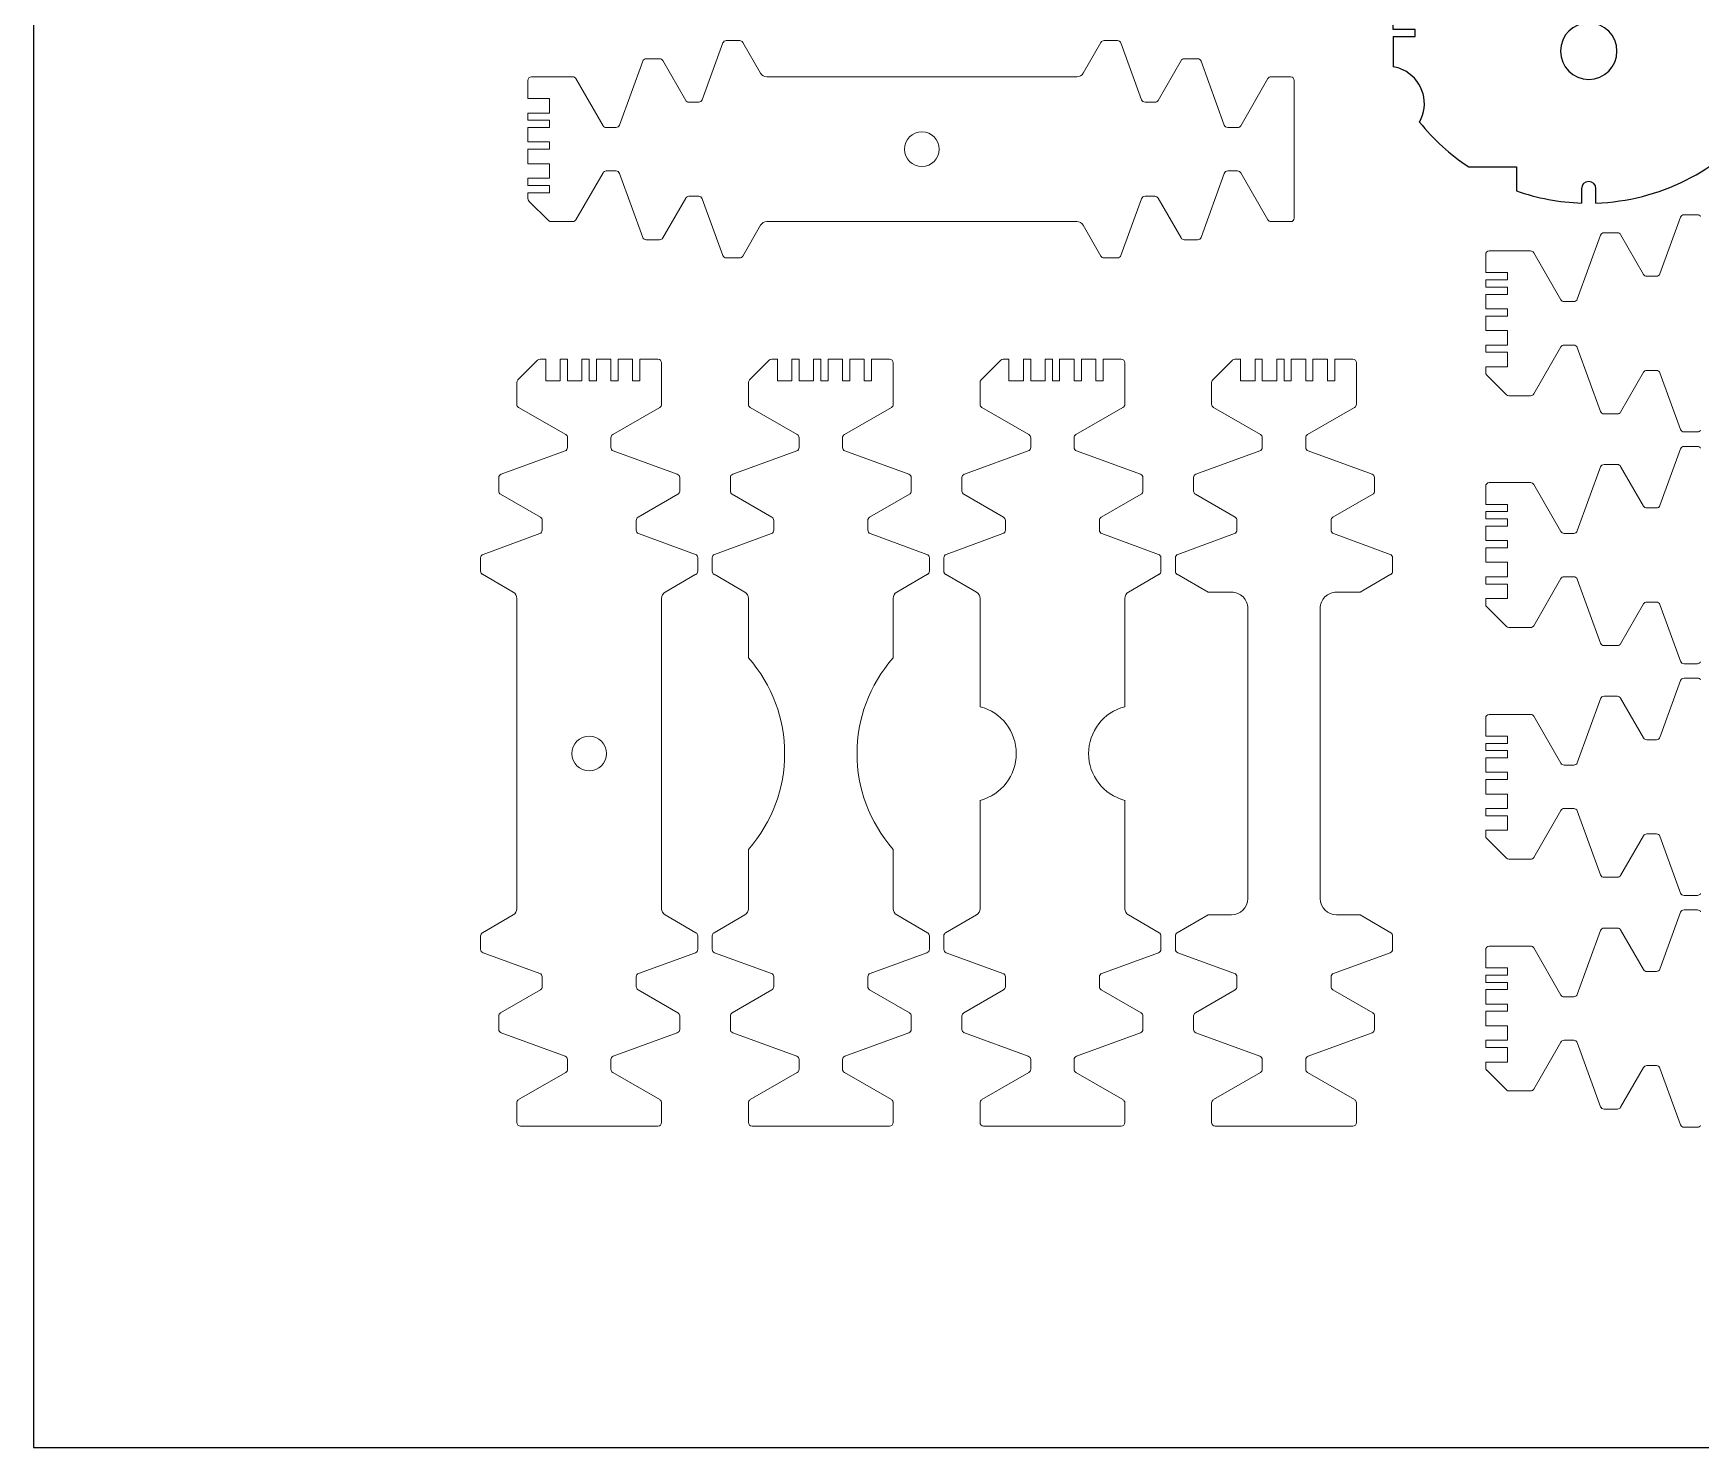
# Model space of a CAD drawing. Extents: x 0 to 1040, y 0 to 600.
# Drawn here: x 0 to 230.4, y 0 to 195.3 of the extents above; entities that cross this region are included whole.
import ezdxf

# ---------------------------------------------------------------- set-up
doc = ezdxf.new("R2010")
doc.units = 0
doc.layers.get('0').update_dxf_attribs({"true_color": 0xffffff})
for name, color, linetype, lineweight, true_color in [('High_Quality', 5, 'Continuous', 25, 0x0000ff), ('Medium_Quality', 4, 'Continuous', 25, 0x00ffff), ('Normal_Quality', 3, 'Continuous', 25, 0x00ff00)]:
    doc.layers.add(name, color=color, linetype=linetype, lineweight=lineweight, true_color=true_color)

# ---------------------------------------------------------------- blocks, each defined once
blk = doc.blocks.new('block 18')
at = {"color": 3, "true_color": 0x00ff00}
for p, q in [((-7, 27), (-11.17, 27)), ((6, 27), (10.95, 27)), ((-25, 16.58), (-25, 10)), ((-25, 10), (-28.28, 10)), ((-28, 1), (-29.98, 1)), ((28, 1), (29.98, 1)), ((-29.98, -1), (-28, -1)), ((29.98, -1), (28, -1)), ((-11.17, -27), (10.95, -27))]:
    blk.add_line(p, q, dxfattribs=at)
at = {"color": 5, "true_color": 0x0000ff}
for p, q in [((-7, 27), (-7, 24)), ((-6, 24), (-6, 27)), ((-6, 27), (-5, 27)), ((-5, 27), (-5, 24)), ((-3, 24), (-3, 27)), ((-3, 27), (-1, 27)), ((-1, 27), (-1, 24)), ((0, 24), (0, 27)), ((0, 27), (2, 27)), ((2, 27), (2, 24)), ((3, 24), (3, 27)), ((3, 27), (4, 27)), ((4, 27), (4, 24)), ((6, 24), (6, 27)), ((-7, 24), (-6, 24)), ((-5, 24), (-3, 24)), ((-1, 24), (0, 24)), ((2, 24), (3, 24)), ((4, 24), (6, 24))]:
    blk.add_line(p, q, dxfattribs=at)
at = {"color": 3, "true_color": 0x00ff00}
for centre, radius, start, end in [((-16.25, 27.86), 5.15, 330, 350.4277), ((16, 28), 5.15, 191.1965, 270), ((0, 0), 30, 128.7972, 146.4427), ((-16.25, 27.86), 5.15, 240.3428, 330), ((16, 28), 5.15, 270, 300.1674), ((0, 0), 30, 1.9102, 51.713), ((0, 0), 30, 160.5288, 178.0898), ((-28, 0), 1, 0, 90), ((-28, 0), 1, 270, 0), ((28, 0), 1, 90, 270), ((0, 0), 30, 181.9102, 231.2028), ((0, 0), 30, 308.287, 358.0898), ((-16.25, -27.86), 5.15, 30, 119.6572), ((16, -28), 5.15, 90, 168.8035), ((16, -28), 5.15, 59.8326, 90), ((-16.25, -27.86), 5.15, 9.5723, 30)]:
    blk.add_arc(centre, radius, start, end, dxfattribs=at)
at = {"color": 5, "true_color": 0x0000ff}
for centre, start, end in [((-9, 0), 90, 270), ((-9, 0), 270, 90), ((9, 0), 90, 270), ((9, 0), 270, 90)]:
    blk.add_arc(centre, 3.9, start, end, dxfattribs=at)

msp = doc.modelspace()

# ---------------------------------------------------------------- linework, layer by layer
at = {"color": 0, "linetype": 'Continuous'}
for p, q in [((0, 600), (0, 0)), ((0, 0), (500, 0))]:
    msp.add_line(p, q, dxfattribs=at)
at = {"layer": 'High_Quality', "lineweight": 13}
for p, q in [((71.32, 186.29), (68.32, 186.29)), ((71.32, 184.29), (71.32, 186.29)), ((68.32, 183.29), (68.32, 184.29)), ((68.32, 184.29), (71.32, 184.29)), ((71.32, 183.29), (68.32, 183.29)), ((68.32, 180.29), (68.32, 182.29)), ((68.32, 182.29), (71.32, 182.29)), ((71.32, 182.29), (71.32, 183.29)), ((71.32, 180.29), (68.32, 180.29)), ((71.32, 179.29), (71.32, 180.29)), ((68.32, 177.29), (68.32, 179.29)), ((68.32, 179.29), (71.32, 179.29)), ((71.32, 177.29), (68.32, 177.29)), ((68.32, 174.29), (68.32, 175.29)), ((68.32, 175.29), (71.32, 175.29)), ((71.32, 175.29), (71.32, 177.29)), ((71.32, 174.29), (68.32, 174.29)), ((68.32, 173.29), (71.32, 173.29)), ((71.32, 173.29), (71.32, 174.29)), ((203.66, 162.25), (200.66, 162.25)), ((203.66, 161.25), (203.66, 162.25)), ((200.66, 160.25), (200.66, 161.25)), ((200.66, 161.25), (203.66, 161.25)), ((203.66, 160.25), (200.66, 160.25)), ((200.66, 157.25), (200.66, 159.25)), ((200.66, 159.25), (203.66, 159.25)), ((203.66, 159.25), (203.66, 160.25)), ((203.66, 157.25), (200.66, 157.25)), ((203.66, 156.25), (203.66, 157.25)), ((200.66, 154.25), (200.66, 156.25)), ((200.66, 156.25), (203.66, 156.25)), ((203.66, 154.25), (200.66, 154.25)), ((200.66, 151.25), (200.66, 152.25)), ((200.66, 152.25), (203.66, 152.25)), ((203.66, 152.25), (203.66, 154.25)), ((70.8, 150.29), (70.8, 147.29)), ((72.8, 147.29), (72.8, 150.29)), ((72.8, 150.29), (73.8, 150.29)), ((73.8, 150.29), (73.8, 147.29)), ((75.8, 147.29), (75.8, 150.29)), ((75.8, 150.29), (76.8, 150.29)), ((76.8, 150.29), (76.8, 147.29)), ((77.8, 147.29), (77.8, 150.29)), ((77.8, 150.29), (79.8, 150.29)), ((79.8, 150.29), (79.8, 147.29)), ((80.8, 147.29), (80.8, 150.29)), ((80.8, 150.29), (82.8, 150.29)), ((82.8, 150.29), (82.8, 147.29)), ((83.8, 147.29), (83.8, 150.29)), ((102.8, 150.29), (102.8, 147.29)), ((104.8, 147.29), (104.8, 150.29)), ((104.8, 150.29), (105.8, 150.29)), ((105.8, 150.29), (105.8, 147.29)), ((107.8, 147.29), (107.8, 150.29)), ((107.8, 150.29), (108.8, 150.29)), ((108.8, 150.29), (108.8, 147.29)), ((109.8, 147.29), (109.8, 150.29)), ((109.8, 150.29), (111.8, 150.29)), ((111.8, 150.29), (111.8, 147.29)), ((112.8, 147.29), (112.8, 150.29)), ((112.8, 150.29), (114.8, 150.29)), ((114.8, 150.29), (114.8, 147.29)), ((115.8, 147.29), (115.8, 150.29)), ((134.8, 150.29), (134.8, 147.29)), ((136.8, 147.29), (136.8, 150.29)), ((136.8, 150.29), (137.8, 150.29)), ((137.8, 150.29), (137.8, 147.29)), ((139.8, 147.29), (139.8, 150.29)), ((139.8, 150.29), (140.8, 150.29)), ((140.8, 150.29), (140.8, 147.29)), ((141.8, 147.29), (141.8, 150.29)), ((141.8, 150.29), (143.8, 150.29)), ((143.8, 150.29), (143.8, 147.29)), ((144.8, 147.29), (144.8, 150.29)), ((144.8, 150.29), (146.8, 150.29)), ((146.8, 150.29), (146.8, 147.29)), ((147.8, 147.29), (147.8, 150.29)), ((166.8, 150.29), (166.8, 147.29)), ((168.8, 147.29), (168.8, 150.29)), ((168.8, 150.29), (169.8, 150.29)), ((169.8, 150.29), (169.8, 147.29)), ((171.8, 147.29), (171.8, 150.29)), ((171.8, 150.29), (172.8, 150.29)), ((172.8, 150.29), (172.8, 147.29)), ((173.8, 147.29), (173.8, 150.29)), ((173.8, 150.29), (175.8, 150.29)), ((175.8, 150.29), (175.8, 147.29)), ((176.8, 147.29), (176.8, 150.29)), ((176.8, 150.29), (178.8, 150.29)), ((178.8, 150.29), (178.8, 147.29)), ((179.8, 147.29), (179.8, 150.29)), ((203.66, 151.25), (200.66, 151.25)), ((203.66, 149.25), (203.66, 151.25)), ((200.66, 149.25), (203.66, 149.25)), ((70.8, 147.29), (72.8, 147.29)), ((73.8, 147.29), (75.8, 147.29)), ((76.8, 147.29), (77.8, 147.29)), ((79.8, 147.29), (80.8, 147.29)), ((82.8, 147.29), (83.8, 147.29)), ((102.8, 147.29), (104.8, 147.29)), ((105.8, 147.29), (107.8, 147.29)), ((108.8, 147.29), (109.8, 147.29)), ((111.8, 147.29), (112.8, 147.29)), ((114.8, 147.29), (115.8, 147.29)), ((134.8, 147.29), (136.8, 147.29)), ((137.8, 147.29), (139.8, 147.29)), ((140.8, 147.29), (141.8, 147.29)), ((143.8, 147.29), (144.8, 147.29)), ((146.8, 147.29), (147.8, 147.29)), ((166.8, 147.29), (168.8, 147.29)), ((169.8, 147.29), (171.8, 147.29)), ((172.8, 147.29), (173.8, 147.29)), ((175.8, 147.29), (176.8, 147.29)), ((178.8, 147.29), (179.8, 147.29)), ((203.66, 130.25), (200.66, 130.25)), ((200.66, 128.25), (200.66, 129.25)), ((200.66, 129.25), (203.66, 129.25)), ((203.66, 129.25), (203.66, 130.25)), ((203.66, 128.25), (200.66, 128.25)), ((200.66, 125.25), (200.66, 127.25)), ((200.66, 127.25), (203.66, 127.25)), ((203.66, 127.25), (203.66, 128.25)), ((203.66, 125.25), (200.66, 125.25)), ((203.66, 124.25), (203.66, 125.25)), ((200.66, 122.25), (200.66, 124.25)), ((200.66, 124.25), (203.66, 124.25)), ((203.66, 122.25), (200.66, 122.25)), ((203.66, 120.25), (203.66, 122.25)), ((200.66, 119.25), (200.66, 120.25)), ((200.66, 120.25), (203.66, 120.25)), ((203.66, 119.25), (200.66, 119.25)), ((203.66, 117.25), (203.66, 119.25)), ((200.66, 117.25), (203.66, 117.25)), ((203.66, 98.25), (200.66, 98.25)), ((200.66, 96.25), (200.66, 97.25)), ((200.66, 97.25), (203.66, 97.25)), ((203.66, 97.25), (203.66, 98.25)), ((203.66, 96.25), (200.66, 96.25)), ((200.66, 93.25), (200.66, 95.25)), ((200.66, 95.25), (203.66, 95.25)), ((203.66, 95.25), (203.66, 96.25)), ((203.66, 93.25), (200.66, 93.25)), ((200.66, 90.25), (200.66, 92.25)), ((200.66, 92.25), (203.66, 92.25)), ((203.66, 92.25), (203.66, 93.25)), ((203.66, 90.25), (200.66, 90.25)), ((203.66, 88.25), (203.66, 90.25)), ((200.66, 87.25), (200.66, 88.25)), ((200.66, 88.25), (203.66, 88.25)), ((203.66, 87.25), (200.66, 87.25)), ((200.66, 85.25), (203.66, 85.25)), ((203.66, 85.25), (203.66, 87.25)), ((203.66, 66.25), (200.66, 66.25)), ((200.66, 64.25), (200.66, 65.25)), ((200.66, 65.25), (203.66, 65.25)), ((203.66, 65.25), (203.66, 66.25)), ((203.66, 64.25), (200.66, 64.25)), ((200.66, 61.25), (200.66, 63.25)), ((200.66, 63.25), (203.66, 63.25)), ((203.66, 63.25), (203.66, 64.25)), ((203.66, 61.25), (200.66, 61.25)), ((200.66, 58.25), (200.66, 60.25)), ((200.66, 60.25), (203.66, 60.25)), ((203.66, 60.25), (203.66, 61.25)), ((203.66, 58.25), (200.66, 58.25)), ((203.66, 56.25), (203.66, 58.25)), ((200.66, 55.25), (200.66, 56.25)), ((200.66, 56.25), (203.66, 56.25)), ((203.66, 55.25), (200.66, 55.25)), ((200.66, 53.25), (203.66, 53.25)), ((203.66, 53.25), (203.66, 55.25))]:
    msp.add_line(p, q, dxfattribs=at)
at = {"layer": 'High_Quality', "color": 5, "linetype": 'Continuous', "lineweight": 13, "true_color": 0x0000ff}
for p, q in [((167.8, 115.88), (167.79, 75.81)), ((177.8, 115.88), (177.81, 75.81))]:
    msp.add_line(p, q, dxfattribs=at)
for centre in [(122.77, 179.29), (76.8, 95.84)]:
    msp.add_circle(centre, 2.4, dxfattribs=at)
for centre, radius, start, end in [((165.55, 115.88), 2.25, 359.9865, 90), ((180.05, 115.88), 2.25, 90, 180.0135), ((83.8, 95.84), 20, 318.5904, 41.4096), ((133.8, 95.84), 20, 138.5904, 221.4096), ((129.14, 95.84), 6.67, 284.4775, 75.5225), ((152.47, 95.84), 6.67, 104.4775, 255.5225), ((165.54, 75.81), 2.25, 270, 359.9865), ((180.06, 75.81), 2.25, 180.0135, 270)]:
    msp.add_arc(centre, radius, start, end, dxfattribs=at)
at = {"layer": 'Medium_Quality', "color": 4, "linetype": 'Continuous', "lineweight": 13, "true_color": 0x00ffff}
for p, q in [((98.02, 194.04), (100.48, 189.79)), ((147.51, 194.04), (145.06, 189.79)), ((86.97, 191.54), (90.14, 186.04)), ((158.57, 191.54), (155.39, 186.04)), ((74.97, 189.04), (78.72, 182.54)), ((101.34, 189.29), (144.19, 189.29)), ((170.57, 189.04), (166.81, 182.54)), ((74.97, 169.54), (78.72, 176.04)), ((170.57, 169.54), (166.81, 176.04)), ((86.97, 167.04), (90.14, 172.54)), ((158.57, 167.04), (155.39, 172.54)), ((98.02, 164.54), (100.48, 168.79)), ((101.34, 169.29), (144.19, 169.29)), ((147.51, 164.54), (145.06, 168.79)), ((219.31, 167.5), (222.48, 162)), ((207.31, 165), (211.06, 158.5)), ((207.31, 145.5), (211.06, 152)), ((219.31, 143), (222.48, 148.5)), ((67.05, 143.64), (73.55, 139.89)), ((86.55, 143.64), (80.05, 139.89)), ((99.05, 143.64), (105.55, 139.89)), ((118.55, 143.64), (112.05, 139.89)), ((131.05, 143.64), (137.55, 139.89)), ((150.55, 143.64), (144.05, 139.89)), ((163.05, 143.64), (169.55, 139.89)), ((182.55, 143.64), (176.05, 139.89)), ((219.31, 135.5), (222.48, 130)), ((64.55, 131.64), (70.05, 128.47)), ((89.05, 131.64), (83.55, 128.47)), ((96.55, 131.64), (102.05, 128.47)), ((121.05, 131.64), (115.55, 128.47)), ((128.55, 131.64), (134.05, 128.47)), ((153.05, 131.64), (147.55, 128.47)), ((160.55, 131.64), (166.05, 128.47)), ((185.05, 131.64), (179.55, 128.47)), ((207.31, 133), (211.06, 126.5)), ((62.05, 120.59), (66.3, 118.13)), ((91.55, 120.59), (87.3, 118.13)), ((94.05, 120.59), (98.3, 118.13)), ((123.55, 120.59), (119.3, 118.13)), ((126.05, 120.59), (130.3, 118.13)), ((155.55, 120.59), (151.3, 118.13)), ((158.05, 120.59), (162.3, 118.13)), ((187.55, 120.59), (183.3, 118.13)), ((207.31, 113.5), (211.06, 120)), ((162.3, 118.13), (165.55, 118.13)), ((183.3, 118.13), (180.05, 118.13)), ((66.8, 117.27), (66.8, 74.42)), ((86.8, 117.27), (86.8, 74.42)), ((98.8, 117.27), (98.8, 109.07)), ((118.8, 117.27), (118.8, 109.07)), ((130.8, 117.27), (130.8, 102.3)), ((150.8, 117.27), (150.8, 102.3)), ((219.31, 111), (222.48, 116.5)), ((219.31, 103.5), (222.48, 98)), ((207.31, 101), (211.06, 94.5)), ((130.8, 74.42), (130.8, 89.39)), ((150.8, 74.42), (150.8, 89.39)), ((207.31, 81.5), (211.06, 88)), ((219.31, 79), (222.48, 84.5)), ((98.8, 74.42), (98.8, 82.62)), ((118.8, 74.42), (118.8, 82.62)), ((62.05, 71.1), (66.3, 73.56)), ((91.55, 71.1), (87.3, 73.56)), ((94.05, 71.1), (98.3, 73.56)), ((123.55, 71.1), (119.3, 73.56)), ((126.05, 71.1), (130.3, 73.56)), ((155.55, 71.1), (151.3, 73.56)), ((158.05, 71.1), (162.3, 73.56)), ((162.3, 73.56), (165.54, 73.56)), ((183.3, 73.56), (180.06, 73.56)), ((187.55, 71.1), (183.3, 73.56)), ((219.31, 71.5), (222.48, 66)), ((207.31, 69), (211.06, 62.5)), ((64.55, 60.04), (70.05, 63.22)), ((89.05, 60.04), (83.55, 63.22)), ((96.55, 60.04), (102.05, 63.22)), ((121.05, 60.04), (115.55, 63.22)), ((128.55, 60.04), (134.05, 63.22)), ((153.05, 60.04), (147.55, 63.22)), ((160.55, 60.04), (166.05, 63.22)), ((185.05, 60.04), (179.55, 63.22)), ((207.31, 49.5), (211.06, 56)), ((67.05, 48.05), (73.55, 51.8)), ((86.55, 48.05), (80.05, 51.8)), ((99.05, 48.05), (105.55, 51.8)), ((118.55, 48.05), (112.05, 51.8)), ((131.05, 48.05), (137.55, 51.8)), ((150.55, 48.05), (144.05, 51.8)), ((163.05, 48.05), (169.55, 51.8)), ((182.55, 48.05), (176.05, 51.8)), ((219.31, 47), (222.48, 52.5))]:
    msp.add_line(p, q, dxfattribs=at)
for centre, start, end in [((101.34, 190.29), 210, 270), ((144.19, 190.29), 270, 330), ((101.34, 168.29), 90, 150), ((144.19, 168.29), 30, 90), ((65.8, 117.27), 0, 60), ((87.8, 117.27), 120, 180), ((97.8, 117.27), 0, 60), ((119.8, 117.27), 120, 180), ((129.8, 117.27), 0, 60), ((151.8, 117.27), 120, 180), ((65.8, 74.42), 300, 0), ((87.8, 74.42), 180, 240), ((97.8, 74.42), 300, 0), ((119.8, 74.42), 180, 240), ((129.8, 74.42), 300, 0), ((151.8, 74.42), 180, 240)]:
    msp.add_arc(centre, 1, start, end, dxfattribs=at)
at = {"layer": 'Normal_Quality', "color": 3, "linetype": 'Continuous', "lineweight": 13, "true_color": 0x00ff00}
for p, q in [((92.41, 186.12), (95.26, 193.96)), ((95.73, 194.29), (97.59, 194.29)), ((149.8, 194.29), (147.94, 194.29)), ((153.13, 186.12), (150.27, 193.96)), ((80.98, 182.62), (84.2, 191.46)), ((84.67, 191.79), (86.53, 191.79)), ((160.86, 191.79), (159, 191.79)), ((164.55, 182.62), (161.33, 191.46)), ((68.82, 189.29), (74.53, 189.29)), ((173.71, 189.29), (171, 189.29)), ((174.21, 188.79), (174.21, 169.79)), ((90.57, 185.79), (91.94, 185.79)), ((154.96, 185.79), (153.6, 185.79)), ((79.15, 182.29), (80.51, 182.29)), ((166.38, 182.29), (165.02, 182.29)), ((79.15, 176.29), (80.51, 176.29)), ((80.98, 175.96), (84.2, 167.12)), ((164.55, 175.96), (161.33, 167.12)), ((166.38, 176.29), (165.02, 176.29)), ((90.57, 172.79), (91.94, 172.79)), ((154.96, 172.79), (153.6, 172.79)), ((92.41, 172.46), (95.26, 164.62)), ((153.13, 172.46), (150.27, 164.62)), ((71.53, 169.29), (74.53, 169.29)), ((173.71, 169.29), (171, 169.29)), ((224.74, 162.08), (227.6, 169.92)), ((228.07, 170.25), (229.93, 170.25)), ((84.67, 166.79), (86.53, 166.79)), ((160.86, 166.79), (159, 166.79)), ((213.32, 158.58), (216.54, 167.42)), ((217.01, 167.75), (218.87, 167.75)), ((95.73, 164.29), (97.59, 164.29)), ((149.8, 164.29), (147.94, 164.29)), ((201.16, 165.25), (206.87, 165.25)), ((222.91, 161.75), (224.27, 161.75)), ((211.49, 158.25), (212.85, 158.25)), ((211.49, 152.25), (212.85, 152.25)), ((86.8, 149.79), (86.8, 144.08)), ((118.8, 149.79), (118.8, 144.08)), ((150.8, 149.79), (150.8, 144.08)), ((182.8, 149.79), (182.8, 144.08)), ((213.32, 151.92), (216.54, 143.08)), ((222.91, 148.75), (224.27, 148.75)), ((224.74, 148.42), (227.6, 140.58)), ((66.8, 147.08), (66.8, 144.08)), ((98.8, 147.08), (98.8, 144.08)), ((130.8, 147.08), (130.8, 144.08)), ((162.8, 147.08), (162.8, 144.08)), ((203.87, 145.25), (206.87, 145.25)), ((217.01, 142.75), (218.87, 142.75)), ((73.8, 139.46), (73.8, 138.1)), ((79.8, 139.46), (79.8, 138.1)), ((105.8, 139.46), (105.8, 138.1)), ((111.8, 139.46), (111.8, 138.1)), ((137.8, 139.46), (137.8, 138.1)), ((143.8, 139.46), (143.8, 138.1)), ((169.8, 139.46), (169.8, 138.1)), ((175.8, 139.46), (175.8, 138.1)), ((228.07, 140.25), (229.93, 140.25)), ((228.07, 138.25), (229.93, 138.25)), ((73.47, 137.63), (64.63, 134.41)), ((80.13, 137.63), (88.97, 134.41)), ((105.47, 137.63), (96.63, 134.41)), ((112.13, 137.63), (120.97, 134.41)), ((137.47, 137.63), (128.63, 134.41)), ((144.13, 137.63), (152.97, 134.41)), ((169.47, 137.63), (160.63, 134.41)), ((176.13, 137.63), (184.97, 134.41)), ((224.74, 130.08), (227.6, 137.92)), ((64.3, 133.94), (64.3, 132.08)), ((89.3, 133.94), (89.3, 132.08)), ((96.3, 133.94), (96.3, 132.08)), ((121.3, 133.94), (121.3, 132.08)), ((128.3, 133.94), (128.3, 132.08)), ((153.3, 133.94), (153.3, 132.08)), ((160.3, 133.94), (160.3, 132.08)), ((185.3, 133.94), (185.3, 132.08)), ((213.32, 126.58), (216.54, 135.42)), ((217.01, 135.75), (218.87, 135.75)), ((201.16, 133.25), (206.87, 133.25)), ((222.91, 129.75), (224.27, 129.75)), ((70.3, 128.04), (70.3, 126.68)), ((83.3, 128.04), (83.3, 126.68)), ((102.3, 128.04), (102.3, 126.68)), ((115.3, 128.04), (115.3, 126.68)), ((134.3, 128.04), (134.3, 126.68)), ((147.3, 128.04), (147.3, 126.68)), ((166.3, 128.04), (166.3, 126.68)), ((179.3, 128.04), (179.3, 126.68)), ((69.97, 126.21), (62.13, 123.35)), ((83.63, 126.21), (91.47, 123.35)), ((101.97, 126.21), (94.13, 123.35)), ((115.63, 126.21), (123.47, 123.35)), ((133.97, 126.21), (126.13, 123.35)), ((147.63, 126.21), (155.47, 123.35)), ((165.97, 126.21), (158.13, 123.35)), ((179.63, 126.21), (187.47, 123.35)), ((211.49, 126.25), (212.85, 126.25)), ((61.8, 122.88), (61.8, 121.02)), ((91.8, 122.88), (91.8, 121.02)), ((93.8, 122.88), (93.8, 121.02)), ((123.8, 122.88), (123.8, 121.02)), ((125.8, 122.88), (125.8, 121.02)), ((155.8, 122.88), (155.8, 121.02)), ((157.8, 122.88), (157.8, 121.02)), ((187.8, 122.88), (187.8, 121.02)), ((211.49, 120.25), (212.85, 120.25)), ((213.32, 119.92), (216.54, 111.08)), ((222.91, 116.75), (224.27, 116.75)), ((224.74, 116.42), (227.6, 108.58)), ((203.87, 113.25), (206.87, 113.25)), ((217.01, 110.75), (218.87, 110.75)), ((228.07, 108.25), (229.93, 108.25)), ((228.07, 106.25), (229.93, 106.25)), ((217.01, 103.75), (218.87, 103.75)), ((224.74, 98.08), (227.6, 105.92)), ((213.32, 94.58), (216.54, 103.42)), ((201.16, 101.25), (206.87, 101.25)), ((222.91, 97.75), (224.27, 97.75)), ((211.49, 94.25), (212.85, 94.25)), ((211.49, 88.25), (212.85, 88.25)), ((213.32, 87.92), (216.54, 79.08)), ((222.91, 84.75), (224.27, 84.75)), ((224.74, 84.42), (227.6, 76.58)), ((203.87, 81.25), (206.87, 81.25)), ((217.01, 78.75), (218.87, 78.75)), ((228.07, 76.25), (229.93, 76.25)), ((224.74, 66.08), (227.6, 73.92)), ((228.07, 74.25), (229.93, 74.25)), ((213.32, 62.58), (216.54, 71.42)), ((217.01, 71.75), (218.87, 71.75)), ((61.8, 68.81), (61.8, 70.67)), ((91.8, 68.81), (91.8, 70.67)), ((93.8, 68.81), (93.8, 70.67)), ((123.8, 68.81), (123.8, 70.67)), ((125.8, 68.81), (125.8, 70.67)), ((155.8, 68.81), (155.8, 70.67)), ((157.8, 68.81), (157.8, 70.67)), ((187.8, 68.81), (187.8, 70.67)), ((201.16, 69.25), (206.87, 69.25)), ((69.97, 65.48), (62.13, 68.34)), ((83.63, 65.48), (91.47, 68.34)), ((101.97, 65.48), (94.13, 68.34)), ((115.63, 65.48), (123.47, 68.34)), ((133.97, 65.48), (126.13, 68.34)), ((147.63, 65.48), (155.47, 68.34)), ((165.97, 65.48), (158.13, 68.34)), ((179.63, 65.48), (187.47, 68.34)), ((70.3, 63.65), (70.3, 65.01)), ((83.3, 63.65), (83.3, 65.01)), ((102.3, 63.65), (102.3, 65.01)), ((115.3, 63.65), (115.3, 65.01)), ((134.3, 63.65), (134.3, 65.01)), ((147.3, 63.65), (147.3, 65.01)), ((166.3, 63.65), (166.3, 65.01)), ((179.3, 63.65), (179.3, 65.01)), ((222.91, 65.75), (224.27, 65.75)), ((211.49, 62.25), (212.85, 62.25)), ((64.3, 57.75), (64.3, 59.61)), ((89.3, 57.75), (89.3, 59.61)), ((96.3, 57.75), (96.3, 59.61)), ((121.3, 57.75), (121.3, 59.61)), ((128.3, 57.75), (128.3, 59.61)), ((153.3, 57.75), (153.3, 59.61)), ((160.3, 57.75), (160.3, 59.61)), ((185.3, 57.75), (185.3, 59.61)), ((73.47, 54.06), (64.63, 57.28)), ((80.13, 54.06), (88.97, 57.28)), ((105.47, 54.06), (96.63, 57.28)), ((112.13, 54.06), (120.97, 57.28)), ((137.47, 54.06), (128.63, 57.28)), ((144.13, 54.06), (152.97, 57.28)), ((169.47, 54.06), (160.63, 57.28)), ((176.13, 54.06), (184.97, 57.28)), ((211.49, 56.25), (212.85, 56.25)), ((213.32, 55.92), (216.54, 47.08)), ((73.8, 52.23), (73.8, 53.59)), ((79.8, 52.23), (79.8, 53.59)), ((105.8, 52.23), (105.8, 53.59)), ((111.8, 52.23), (111.8, 53.59)), ((137.8, 52.23), (137.8, 53.59)), ((143.8, 52.23), (143.8, 53.59)), ((169.8, 52.23), (169.8, 53.59)), ((175.8, 52.23), (175.8, 53.59)), ((222.91, 52.75), (224.27, 52.75)), ((224.74, 52.42), (227.6, 44.58)), ((203.87, 49.25), (206.87, 49.25)), ((66.8, 44.9), (66.8, 47.61)), ((86.8, 44.9), (86.8, 47.61)), ((98.8, 44.9), (98.8, 47.61)), ((118.8, 44.9), (118.8, 47.61)), ((130.8, 44.9), (130.8, 47.61)), ((150.8, 44.9), (150.8, 47.61)), ((162.8, 44.9), (162.8, 47.61)), ((182.8, 44.9), (182.8, 47.61)), ((217.01, 46.75), (218.87, 46.75)), ((86.3, 44.4), (67.3, 44.4)), ((118.3, 44.4), (99.3, 44.4)), ((150.3, 44.4), (131.3, 44.4)), ((182.3, 44.4), (163.3, 44.4)), ((228.07, 44.25), (229.93, 44.25))]:
    msp.add_line(p, q, dxfattribs=at)
at = {"layer": 'Normal_Quality', "color": 3, "lineweight": 13, "true_color": 0x00ff00}
for p, q in [((68.32, 186.29), (68.32, 188.79)), ((68.32, 172.5), (68.32, 173.29)), ((71.18, 169.43), (68.47, 172.14)), ((200.66, 162.25), (200.66, 164.75)), ((66.95, 147.43), (69.66, 150.14)), ((70.01, 150.29), (70.8, 150.29)), ((83.8, 150.29), (86.3, 150.29)), ((98.95, 147.43), (101.66, 150.14)), ((102.01, 150.29), (102.8, 150.29)), ((115.8, 150.29), (118.3, 150.29)), ((130.95, 147.43), (133.66, 150.14)), ((134.01, 150.29), (134.8, 150.29)), ((147.8, 150.29), (150.3, 150.29)), ((162.95, 147.43), (165.66, 150.14)), ((166.01, 150.29), (166.8, 150.29)), ((179.8, 150.29), (182.3, 150.29)), ((200.66, 148.45), (200.66, 149.25)), ((203.52, 145.39), (200.81, 148.1)), ((200.66, 130.25), (200.66, 132.75)), ((200.66, 116.45), (200.66, 117.25)), ((203.52, 113.39), (200.81, 116.1)), ((200.66, 98.25), (200.66, 100.75)), ((200.66, 84.45), (200.66, 85.25)), ((203.52, 81.39), (200.81, 84.1)), ((200.66, 66.25), (200.66, 68.75)), ((200.66, 52.45), (200.66, 53.25)), ((203.52, 49.39), (200.81, 52.1))]:
    msp.add_line(p, q, dxfattribs=at)
at = {"layer": 'Normal_Quality', "color": 3, "linetype": 'Continuous', "lineweight": 13, "true_color": 0x00ff00}
for centre, start, end in [((95.73, 193.79), 90, 160), ((97.59, 193.79), 30, 90), ((147.94, 193.79), 90, 150), ((149.8, 193.79), 20, 90), ((84.67, 191.29), 90, 160), ((86.53, 191.29), 30, 90), ((159, 191.29), 90, 150), ((160.86, 191.29), 20, 90), ((74.53, 188.79), 30, 90), ((171, 188.79), 90, 150), ((173.71, 188.79), 0, 90), ((90.57, 186.29), 210, 270), ((91.94, 186.29), 270, 340), ((153.6, 186.29), 200, 270), ((154.96, 186.29), 270, 330), ((79.15, 182.79), 210, 270), ((80.51, 182.79), 270, 340), ((165.02, 182.79), 200, 270), ((166.38, 182.79), 270, 330), ((79.15, 175.79), 90, 150), ((80.51, 175.79), 20, 90), ((165.02, 175.79), 90, 160), ((166.38, 175.79), 30, 90), ((90.57, 172.29), 90, 150), ((91.94, 172.29), 20, 90), ((153.6, 172.29), 90, 160), ((154.96, 172.29), 30, 90), ((74.53, 169.79), 270, 330), ((171, 169.79), 210, 270), ((173.71, 169.79), 270, 0), ((228.07, 169.75), 90, 160), ((229.93, 169.75), 30, 90), ((84.67, 167.29), 200, 270), ((86.53, 167.29), 270, 330), ((159, 167.29), 210, 270), ((160.86, 167.29), 270, 340), ((217.01, 167.25), 90, 160), ((218.87, 167.25), 30, 90), ((95.73, 164.79), 200, 270), ((97.59, 164.79), 270, 330), ((147.94, 164.79), 210, 270), ((149.8, 164.79), 270, 340), ((206.87, 164.75), 30, 90), ((222.91, 162.25), 210, 270), ((224.27, 162.25), 270, 340), ((211.49, 158.75), 210, 270), ((212.85, 158.75), 270, 340), ((211.49, 151.75), 90, 150), ((212.85, 151.75), 20, 90), ((222.91, 148.25), 90, 150), ((224.27, 148.25), 20, 90), ((206.87, 145.75), 270, 330), ((67.3, 144.08), 180, 240), ((86.3, 144.08), 300, 0), ((99.3, 144.08), 180, 240), ((118.3, 144.08), 300, 0), ((131.3, 144.08), 180, 240), ((150.3, 144.08), 300, 0), ((163.3, 144.08), 180, 240), ((182.3, 144.08), 300, 0), ((217.01, 143.25), 200, 270), ((218.87, 143.25), 270, 330), ((228.07, 140.75), 200, 270), ((73.3, 139.46), 0, 60), ((80.3, 139.46), 120, 180), ((105.3, 139.46), 0, 60), ((112.3, 139.46), 120, 180), ((137.3, 139.46), 0, 60), ((144.3, 139.46), 120, 180), ((169.3, 139.46), 0, 60), ((176.3, 139.46), 120, 180), ((228.07, 137.75), 90, 160), ((229.93, 140.75), 270, 330), ((229.93, 137.75), 30, 90), ((73.3, 138.1), 290, 0), ((80.3, 138.1), 180, 250), ((105.3, 138.1), 290, 0), ((112.3, 138.1), 180, 250), ((137.3, 138.1), 290, 0), ((144.3, 138.1), 180, 250), ((169.3, 138.1), 290, 0), ((176.3, 138.1), 180, 250), ((64.8, 133.94), 110, 180), ((88.8, 133.94), 0, 70), ((96.8, 133.94), 110, 180), ((120.8, 133.94), 0, 70), ((128.8, 133.94), 110, 180), ((152.8, 133.94), 0, 70), ((160.8, 133.94), 110, 180), ((184.8, 133.94), 0, 70), ((217.01, 135.25), 90, 160), ((218.87, 135.25), 30, 90), ((64.8, 132.08), 180, 240), ((88.8, 132.08), 300, 0), ((96.8, 132.08), 180, 240), ((120.8, 132.08), 300, 0), ((128.8, 132.08), 180, 240), ((152.8, 132.08), 300, 0), ((160.8, 132.08), 180, 240), ((184.8, 132.08), 300, 0), ((206.87, 132.75), 30, 90), ((222.91, 130.25), 210, 270), ((224.27, 130.25), 270, 340), ((69.8, 128.04), 0, 60), ((83.8, 128.04), 120, 180), ((101.8, 128.04), 0, 60), ((115.8, 128.04), 120, 180), ((133.8, 128.04), 0, 60), ((147.8, 128.04), 120, 180), ((165.8, 128.04), 0, 60), ((179.8, 128.04), 120, 180), ((69.8, 126.68), 290, 0), ((83.8, 126.68), 180, 250), ((101.8, 126.68), 290, 0), ((115.8, 126.68), 180, 250), ((133.8, 126.68), 290, 0), ((147.8, 126.68), 180, 250), ((165.8, 126.68), 290, 0), ((179.8, 126.68), 180, 250), ((211.49, 126.75), 210, 270), ((212.85, 126.75), 270, 340), ((62.3, 122.88), 110, 180), ((91.3, 122.88), 0, 70), ((94.3, 122.88), 110, 180), ((123.3, 122.88), 0, 70), ((126.3, 122.88), 110, 180), ((155.3, 122.88), 0, 70), ((158.3, 122.88), 110, 180), ((187.3, 122.88), 0, 70), ((62.3, 121.02), 180, 240), ((91.3, 121.02), 300, 0), ((94.3, 121.02), 180, 240), ((123.3, 121.02), 300, 0), ((126.3, 121.02), 180, 240), ((155.3, 121.02), 300, 0), ((158.3, 121.02), 180, 240), ((187.3, 121.02), 300, 0), ((211.49, 119.75), 90, 150), ((212.85, 119.75), 20, 90), ((222.91, 116.25), 90, 150), ((224.27, 116.25), 20, 90), ((206.87, 113.75), 270, 330), ((217.01, 111.25), 200, 270), ((218.87, 111.25), 270, 330), ((228.07, 108.75), 200, 270), ((229.93, 108.75), 270, 330), ((228.07, 105.75), 90, 160), ((229.93, 105.75), 30, 90), ((217.01, 103.25), 90, 160), ((218.87, 103.25), 30, 90), ((206.87, 100.75), 30, 90), ((222.91, 98.25), 210, 270), ((224.27, 98.25), 270, 340), ((211.49, 94.75), 210, 270), ((212.85, 94.75), 270, 340), ((211.49, 87.75), 90, 150), ((212.85, 87.75), 20, 90), ((222.91, 84.25), 90, 150), ((224.27, 84.25), 20, 90), ((206.87, 81.75), 270, 330), ((217.01, 79.25), 200, 270), ((218.87, 79.25), 270, 330), ((228.07, 76.75), 200, 270), ((229.93, 76.75), 270, 330), ((228.07, 73.75), 90, 160), ((229.93, 73.75), 30, 90), ((217.01, 71.25), 90, 160), ((218.87, 71.25), 30, 90), ((62.3, 70.67), 120, 180), ((91.3, 70.67), 0, 60), ((94.3, 70.67), 120, 180), ((123.3, 70.67), 0, 60), ((126.3, 70.67), 120, 180), ((155.3, 70.67), 0, 60), ((158.3, 70.67), 120, 180), ((187.3, 70.67), 0, 60), ((206.87, 68.75), 30, 90), ((62.3, 68.81), 180, 250), ((91.3, 68.81), 290, 0), ((94.3, 68.81), 180, 250), ((123.3, 68.81), 290, 0), ((126.3, 68.81), 180, 250), ((155.3, 68.81), 290, 0), ((158.3, 68.81), 180, 250), ((187.3, 68.81), 290, 0), ((69.8, 65.01), 0, 70), ((83.8, 65.01), 110, 180), ((101.8, 65.01), 0, 70), ((115.8, 65.01), 110, 180), ((133.8, 65.01), 0, 70), ((147.8, 65.01), 110, 180), ((165.8, 65.01), 0, 70), ((179.8, 65.01), 110, 180), ((222.91, 66.25), 210, 270), ((224.27, 66.25), 270, 340), ((69.8, 63.65), 300, 0), ((83.8, 63.65), 180, 240), ((101.8, 63.65), 300, 0), ((115.8, 63.65), 180, 240), ((133.8, 63.65), 300, 0), ((147.8, 63.65), 180, 240), ((165.8, 63.65), 300, 0), ((179.8, 63.65), 180, 240), ((211.49, 62.75), 210, 270), ((212.85, 62.75), 270, 340), ((64.8, 59.61), 120, 180), ((88.8, 59.61), 0, 60), ((96.8, 59.61), 120, 180), ((120.8, 59.61), 0, 60), ((128.8, 59.61), 120, 180), ((152.8, 59.61), 0, 60), ((160.8, 59.61), 120, 180), ((184.8, 59.61), 0, 60), ((64.8, 57.75), 180, 250), ((88.8, 57.75), 290, 0), ((96.8, 57.75), 180, 250), ((120.8, 57.75), 290, 0), ((128.8, 57.75), 180, 250), ((152.8, 57.75), 290, 0), ((160.8, 57.75), 180, 250), ((184.8, 57.75), 290, 0), ((211.49, 55.75), 90, 150), ((212.85, 55.75), 20, 90), ((73.3, 53.59), 0, 70), ((80.3, 53.59), 110, 180), ((105.3, 53.59), 0, 70), ((112.3, 53.59), 110, 180), ((137.3, 53.59), 0, 70), ((144.3, 53.59), 110, 180), ((169.3, 53.59), 0, 70), ((176.3, 53.59), 110, 180), ((73.3, 52.23), 300, 0), ((80.3, 52.23), 180, 240), ((105.3, 52.23), 300, 0), ((112.3, 52.23), 180, 240), ((137.3, 52.23), 300, 0), ((144.3, 52.23), 180, 240), ((169.3, 52.23), 300, 0), ((176.3, 52.23), 180, 240), ((222.91, 52.25), 90, 150), ((224.27, 52.25), 20, 90), ((206.87, 49.75), 270, 330), ((67.3, 47.61), 120, 180), ((86.3, 47.61), 0, 60), ((99.3, 47.61), 120, 180), ((118.3, 47.61), 0, 60), ((131.3, 47.61), 120, 180), ((150.3, 47.61), 0, 60), ((163.3, 47.61), 120, 180), ((182.3, 47.61), 0, 60), ((217.01, 47.25), 200, 270), ((218.87, 47.25), 270, 330), ((67.3, 44.9), 180, 270), ((86.3, 44.9), 270, 0), ((99.3, 44.9), 180, 270), ((118.3, 44.9), 270, 0), ((131.3, 44.9), 180, 270), ((150.3, 44.9), 270, 0), ((163.3, 44.9), 180, 270), ((182.3, 44.9), 270, 0), ((228.07, 44.75), 200, 270), ((229.93, 44.75), 270, 330)]:
    msp.add_arc(centre, 0.5, start, end, dxfattribs=at)
at = {"layer": 'Normal_Quality', "color": 3, "lineweight": 13, "true_color": 0x00ff00}
for centre, start, end in [((68.82, 188.79), 90, 180), ((68.82, 172.5), 180, 225), ((71.53, 169.79), 225, 270), ((201.16, 164.75), 90, 180), ((70.01, 149.79), 90, 135), ((86.3, 149.79), 0, 90), ((102.01, 149.79), 90, 135), ((118.3, 149.79), 0, 90), ((134.01, 149.79), 90, 135), ((150.3, 149.79), 0, 90), ((166.01, 149.79), 90, 135), ((182.3, 149.79), 0, 90), ((67.3, 147.08), 135, 180), ((99.3, 147.08), 135, 180), ((131.3, 147.08), 135, 180), ((163.3, 147.08), 135, 180), ((201.16, 148.45), 180, 225), ((203.87, 145.75), 225, 270), ((201.16, 132.75), 90, 180), ((201.16, 116.45), 180, 225), ((203.87, 113.75), 225, 270), ((201.16, 100.75), 90, 180), ((201.16, 84.45), 180, 225), ((203.87, 81.75), 225, 270), ((201.16, 68.75), 90, 180), ((201.16, 52.45), 180, 225), ((203.87, 49.75), 225, 270)]:
    msp.add_arc(centre, 0.5, start, end, dxfattribs=at)

# ---------------------------------------------------------------- block references
at = {"rotation": 90}
msp.add_blockref('block 18', (214.9, 201.84), dxfattribs=at)

doc.saveas('drawing.dxf')
